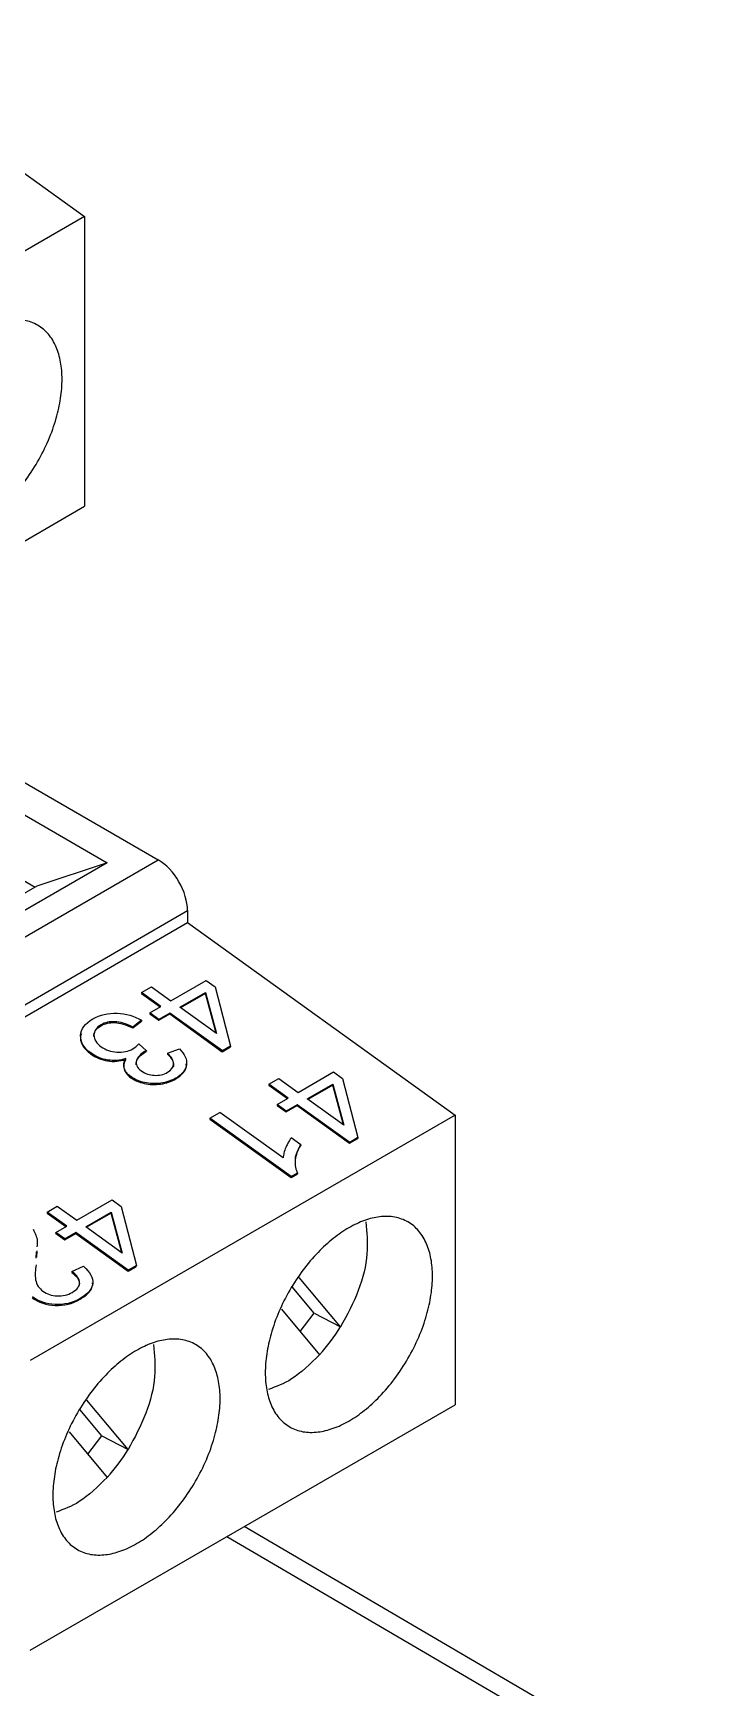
# Model space of a CAD drawing. Header units: millimetres. Extents: x 0 to 432, y 0 to 279.
# Drawn here: x 401.1 to 412.32, y 219.32 to 247.3 of the extents above; entities that cross this region are included whole.
import ezdxf

# ---------------------------------------------------------------- set-up
doc = ezdxf.new("R2010")
doc.units = ezdxf.units.MM

msp = doc.modelspace()

# ---------------------------------------------------------------- linework, layer by layer
for p, q in [((397.655, 247.301), (401.968, 244.2)), ((401.968, 244.2), (391.192, 237.979)), ((401.968, 244.2), (401.968, 239.301)), ((391.192, 233.08), (401.968, 239.301)), ((399.465, 235.487), (403.213, 233.323)), ((399.026, 235.193), (402.35, 233.274)), ((399.026, 234.077), (401.13, 232.863)), ((396.028, 229.176), (403.213, 233.323)), ((402.35, 233.274), (399.804, 231.805)), ((402.35, 233.274), (401.158, 232.88)), ((401.158, 232.88), (399.55, 231.951)), ((396.523, 228.318), (403.708, 232.466)), ((396.523, 228.114), (403.708, 232.262)), ((403.708, 232.466), (403.708, 232.262)), ((403.708, 232.262), (408.233, 229.007)), ((402.929, 231.079), (403.098, 231.176)), ((403.098, 231.176), (403.426, 230.941)), ((403.426, 230.941), (404.024, 231.286)), ((404.024, 231.286), (404.178, 231.175)), ((404.178, 231.175), (404.436, 230.175)), ((402.929, 231.079), (402.927, 231.063)), ((402.927, 231.063), (403.244, 230.836)), ((403.257, 230.843), (402.929, 231.079)), ((403.071, 230.736), (403.257, 230.843)), ((403.58, 230.83), (404.012, 231.079)), ((404.198, 230.386), (403.58, 230.83)), ((404.01, 231.064), (403.591, 230.822)), ((404.01, 231.064), (404.012, 231.079)), ((404.191, 230.391), (404.01, 231.064)), ((404.012, 231.079), (404.198, 230.386)), ((402.783, 230.481), (402.93, 230.594)), ((402.932, 230.61), (402.784, 230.496)), ((402.932, 230.61), (402.93, 230.594)), ((403.071, 230.736), (403.069, 230.721)), ((403.069, 230.721), (403.223, 230.61)), ((403.225, 230.625), (403.071, 230.736)), ((403.223, 230.61), (403.409, 230.717)), ((403.225, 230.625), (403.223, 230.61)), ((403.411, 230.732), (403.225, 230.625)), ((403.411, 230.732), (403.409, 230.717)), ((403.409, 230.717), (404.296, 230.079)), ((404.298, 230.095), (403.411, 230.732)), ((402.245, 230.534), (402.243, 230.518)), ((402.783, 230.481), (402.784, 230.496)), ((402.071, 230.058), (402.069, 230.043)), ((402.883, 230.211), (403.012, 230.095)), ((402.983, 230.081), (402.981, 230.066)), ((403.012, 230.095), (403.011, 230.08)), ((403.371, 230.052), (403.37, 230.037)), ((403.371, 230.052), (403.571, 230.128)), ((404.296, 230.079), (404.435, 230.159)), ((404.298, 230.095), (404.296, 230.079)), ((404.436, 230.175), (404.298, 230.095)), ((404.436, 230.175), (404.435, 230.159)), ((405.58, 229.392), (406.178, 229.737)), ((406.178, 229.737), (406.332, 229.626)), ((402.752, 229.655), (402.75, 229.64)), ((403.51, 229.633), (403.509, 229.618)), ((405.083, 229.53), (405.081, 229.515)), ((405.081, 229.515), (405.398, 229.287)), ((405.083, 229.53), (405.252, 229.628)), ((405.41, 229.294), (405.083, 229.53)), ((405.252, 229.628), (405.58, 229.392)), ((405.734, 229.281), (406.166, 229.53)), ((406.164, 229.515), (405.745, 229.273)), ((406.164, 229.515), (406.166, 229.53)), ((406.344, 228.842), (406.164, 229.515)), ((406.166, 229.53), (406.351, 228.837)), ((406.332, 229.626), (406.59, 228.626)), ((405.224, 229.187), (405.223, 229.172)), ((405.223, 229.172), (405.377, 229.061)), ((405.224, 229.187), (405.41, 229.294)), ((405.379, 229.076), (405.224, 229.187)), ((405.377, 229.061), (405.563, 229.168)), ((405.565, 229.183), (405.379, 229.076)), ((405.565, 229.183), (405.563, 229.168)), ((405.563, 229.168), (406.45, 228.531)), ((406.451, 228.546), (405.565, 229.183)), ((406.351, 228.837), (405.734, 229.281)), ((408.233, 229.007), (401.049, 224.86)), ((404.086, 228.955), (404.085, 228.94)), ((404.085, 228.94), (405.459, 227.952)), ((404.086, 228.955), (404.256, 229.052)), ((405.46, 227.967), (404.086, 228.955)), ((405.326, 228.283), (404.256, 229.052)), ((405.379, 229.076), (405.377, 229.061)), ((408.233, 229.007), (408.233, 224.108)), ((405.625, 228.507), (405.462, 228.624)), ((406.45, 228.531), (406.588, 228.611)), ((406.59, 228.626), (406.451, 228.546)), ((406.59, 228.626), (406.588, 228.611)), ((405.625, 228.507), (405.623, 228.492)), ((406.451, 228.546), (406.45, 228.531)), ((405.46, 227.967), (405.57, 228.03)), ((405.57, 228.03), (405.568, 228.015)), ((405.459, 227.952), (405.568, 228.015)), ((405.46, 227.967), (405.459, 227.952)), ((401.833, 227.229), (402.431, 227.574)), ((402.431, 227.574), (402.585, 227.463)), ((401.336, 227.367), (401.334, 227.352)), ((401.334, 227.352), (401.651, 227.124)), ((401.336, 227.367), (401.505, 227.465)), ((401.664, 227.132), (401.336, 227.367)), ((401.505, 227.465), (401.833, 227.229)), ((401.987, 227.118), (402.419, 227.368)), ((402.417, 227.352), (401.998, 227.11)), ((402.417, 227.352), (402.419, 227.368)), ((402.598, 226.679), (402.417, 227.352)), ((402.419, 227.368), (402.605, 226.674)), ((402.585, 227.463), (402.843, 226.463)), ((401.478, 227.024), (401.476, 227.009)), ((401.476, 227.009), (401.63, 226.898)), ((401.478, 227.024), (401.664, 227.132)), ((401.632, 226.913), (401.478, 227.024)), ((401.63, 226.898), (401.816, 227.005)), ((401.632, 226.913), (401.63, 226.898)), ((401.818, 227.021), (401.632, 226.913)), ((401.818, 227.021), (401.816, 227.005)), ((401.816, 227.005), (402.703, 226.368)), ((402.705, 226.383), (401.818, 227.021)), ((402.605, 226.674), (401.987, 227.118)), ((401.15, 226.589), (401.156, 226.697)), ((401.157, 226.712), (401.152, 226.605)), ((401.753, 226.363), (401.752, 226.347)), ((401.753, 226.363), (401.946, 226.451)), ((402.703, 226.368), (402.842, 226.448)), ((402.705, 226.383), (402.703, 226.368)), ((402.843, 226.463), (402.705, 226.383)), ((402.843, 226.463), (402.842, 226.448)), ((405.848, 225.661), (405.479, 226.103)), ((406.296, 225.426), (405.598, 226.264)), ((401.893, 225.908), (401.892, 225.893)), ((405.298, 225.725), (405.94, 224.954)), ((405.612, 225.348), (405.848, 225.661)), ((405.848, 225.661), (406.296, 225.426)), ((401.049, 219.961), (408.233, 224.108)), ((402.704, 223.352), (402.006, 224.19)), ((402.256, 223.587), (401.887, 224.029)), ((401.706, 223.652), (402.348, 222.88)), ((402.02, 223.274), (402.256, 223.587)), ((402.256, 223.587), (402.704, 223.352)), ((411.82, 217.521), (404.371, 221.879)), ((412.325, 217.568), (404.665, 222.049))]:
    msp.add_line(p, q)
for centre in [(403.56, 227.118), (399.968, 225.044)]:
    msp.add_arc(centre, 3.217, 317.7293, 328.274)
for points, knots in [([(400.172, 242.264), (400.261, 242.315), (400.439, 242.399), (400.703, 242.462), (400.954, 242.457), (401.179, 242.375), (401.363, 242.222), (401.492, 242.006), (401.57, 241.746), (401.594, 241.452), (401.57, 241.13), (401.492, 240.78), (401.363, 240.415), (401.179, 240.05), (400.954, 239.707), (400.703, 239.413), (400.439, 239.171), (400.172, 238.988), (399.905, 238.863), (399.641, 238.8), (399.39, 238.804), (399.165, 238.887), (398.981, 239.04), (398.852, 239.256), (398.774, 239.516), (398.75, 239.81), (398.774, 240.132), (398.852, 240.481), (398.981, 240.847), (399.165, 241.212), (399.39, 241.554), (399.641, 241.849), (399.905, 242.091), (400.083, 242.213), (400.172, 242.264)], [0, 0, 0, 0, 0.0299904, 0.0600016, 0.0924793, 0.1249996, 0.1574773, 0.1899976, 0.2199775, 0.2499996, 0.2799795, 0.3100016, 0.3424793, 0.3749996, 0.4074773, 0.4399976, 0.4699775, 0.4999996, 0.5299795, 0.5600016, 0.5924793, 0.6249996, 0.6574773, 0.6899976, 0.7199775, 0.7499996, 0.7799795, 0.8100016, 0.8424793, 0.8749996, 0.9074773, 0.9399976, 0.9699884, 1, 1, 1, 1]), ([(403.708, 232.466), (403.708, 232.615), (403.654, 232.795), (403.471, 233.112), (403.342, 233.248), (403.213, 233.323)], [0, 0, 0, 0, 0.5, 0.5, 1, 1, 1, 1]), ([(402.071, 230.058), (401.952, 230.144), (401.895, 230.242), (401.904, 230.463), (401.974, 230.557), (402.107, 230.634)], [-2, -2, -2, -2, -1, -1, 0, 0, 0, 0]), ([(402.107, 230.634), (402.229, 230.704), (402.365, 230.736), (402.668, 230.726), (402.806, 230.685), (402.932, 230.61)], [-2, -2, -2, -2, -1, -1, 0, 0, 0, 0]), ([(402.243, 230.518), (402.311, 230.557), (402.389, 230.575), (402.566, 230.568), (402.668, 230.538), (402.783, 230.481)], [-2, -2, -2, -2, -1, -1, 0, 0, 0, 0]), ([(402.784, 230.496), (402.669, 230.553), (402.568, 230.584), (402.39, 230.59), (402.312, 230.573), (402.245, 230.534)], [-2, -2, -2, -2, -1, -1, 0, 0, 0, 0]), ([(401.914, 230.381), (401.907, 230.367), (401.889, 230.327), (401.903, 230.257), (401.932, 230.18), (401.988, 230.107), (402.041, 230.065), (402.069, 230.043)], [0, 0, 0, 0, 0.129331, 0.352761, 0.566044, 0.778617, 1, 1, 1, 1]), ([(402.126, 230.335), (402.125, 230.337), (402.119, 230.357), (402.13, 230.393), (402.157, 230.458), (402.208, 230.494), (402.243, 230.518)], [0, 0, 0, 0, 0.037449, 0.280134, 0.515063, 1, 1, 1, 1]), ([(402.245, 230.534), (402.165, 230.488), (402.125, 230.429), (402.126, 230.287), (402.166, 230.222), (402.247, 230.164)], [-2, -2, -2, -2, -1, -1, 0, 0, 0, 0]), ([(402.069, 230.043), (402.157, 229.98), (402.253, 229.94), (402.46, 229.907), (402.562, 229.916), (402.663, 229.95)], [-2, -2, -2, -2, -1, -1, 0, 0, 0, 0]), ([(402.665, 229.965), (402.564, 229.931), (402.462, 229.922), (402.255, 229.955), (402.159, 229.995), (402.071, 230.058)], [-2, -2, -2, -2, -1, -1, 0, 0, 0, 0]), ([(402.247, 230.164), (402.324, 230.109), (402.413, 230.078), (402.615, 230.064), (402.705, 230.084), (402.783, 230.129)], [-2, -2, -2, -2, -1, -1, 0, 0, 0, 0]), ([(402.983, 230.081), (402.911, 230.039), (402.865, 229.988), (402.824, 229.867), (402.853, 229.809), (402.93, 229.754)], [-2, -2, -2, -2, -1, -1, 0, 0, 0, 0]), ([(402.839, 229.86), (402.838, 229.862), (402.833, 229.88), (402.846, 229.928), (402.885, 230), (402.949, 230.043), (402.981, 230.066)], [0, 0, 0, 0, 0.030962, 0.220323, 0.603812, 1, 1, 1, 1]), ([(403.37, 229.731), (403.435, 229.769), (403.47, 229.815), (403.475, 229.925), (403.442, 229.985), (403.371, 230.052)], [-2, -2, -2, -2, -1, -1, 0, 0, 0, 0]), ([(403.37, 230.037), (403.399, 230.006), (403.452, 229.949), (403.477, 229.871), (403.467, 229.831), (403.464, 229.819)], [0, 0, 0, 0, 0.456474, 0.839744, 1, 1, 1, 1]), ([(403.571, 230.128), (403.662, 230.035), (403.703, 229.945), (403.68, 229.771), (403.62, 229.696), (403.51, 229.633)], [-2, -2, -2, -2, -1, -1, 0, 0, 0, 0]), ([(402.663, 229.95), (402.629, 229.893), (402.62, 229.837), (402.653, 229.731), (402.691, 229.683), (402.75, 229.64)], [-2, -2, -2, -2, -1, -1, 0, 0, 0, 0]), ([(402.752, 229.655), (402.693, 229.698), (402.655, 229.746), (402.621, 229.853), (402.63, 229.908), (402.665, 229.965)], [-2, -2, -2, -2, -1, -1, 0, 0, 0, 0]), ([(402.93, 229.754), (402.992, 229.709), (403.064, 229.685), (403.229, 229.675), (403.303, 229.692), (403.37, 229.731)], [-2, -2, -2, -2, -1, -1, 0, 0, 0, 0]), ([(403.509, 229.618), (403.554, 229.65), (403.643, 229.713), (403.698, 229.81), (403.687, 229.864), (403.685, 229.875)], [0, 0, 0, 0, 0.4617301, 0.8947269, 1, 1, 1, 1]), ([(402.75, 229.64), (402.812, 229.596), (402.888, 229.563), (403.066, 229.523), (403.158, 229.519), (403.349, 229.546), (403.434, 229.575), (403.509, 229.618)], [-3, -3, -3, -3, -2, -2, -1, -1, 0, 0, 0, 0]), ([(403.51, 229.633), (403.435, 229.59), (403.35, 229.562), (403.159, 229.534), (403.067, 229.538), (402.889, 229.578), (402.814, 229.611), (402.752, 229.655)], [-3, -3, -3, -3, -2, -2, -1, -1, 0, 0, 0, 0]), ([(405.462, 228.624), (405.451, 228.608), (405.428, 228.574), (405.398, 228.519), (405.366, 228.449), (405.336, 228.37), (405.329, 228.31), (405.326, 228.283)], [0, 0, 0, 0, 0.149043, 0.315765, 0.500702, 0.769617, 1, 1, 1, 1]), ([(405.537, 228.217), (405.537, 228.223), (405.521, 228.319), (405.573, 228.408), (405.623, 228.492)], [0, 0, 0, 0, 0.05537, 1, 1, 1, 1]), ([(405.57, 228.03), (405.563, 228.046), (405.549, 228.078), (405.538, 228.131), (405.533, 228.188), (405.537, 228.272), (405.559, 228.381), (405.602, 228.464), (405.625, 228.507)], [0, 0, 0, 0, 0.096572, 0.202466, 0.31879, 0.446379, 0.715916, 1, 1, 1, 1]), ([(406.437, 227.102), (406.526, 227.153), (406.704, 227.237), (406.968, 227.3), (407.219, 227.295), (407.444, 227.212), (407.628, 227.059), (407.757, 226.844), (407.835, 226.584), (407.859, 226.29), (407.835, 225.968), (407.757, 225.618), (407.628, 225.253), (407.444, 224.887), (407.219, 224.545), (406.968, 224.25), (406.704, 224.008), (406.437, 223.826), (406.17, 223.701), (405.906, 223.638), (405.655, 223.642), (405.43, 223.725), (405.246, 223.878), (405.117, 224.093), (405.039, 224.354), (405.015, 224.647), (405.039, 224.969), (405.116, 225.319), (405.246, 225.684), (405.43, 226.05), (405.655, 226.392), (405.906, 226.687), (406.17, 226.929), (406.348, 227.05), (406.437, 227.102)], [0, 0, 0, 0, 0.02999, 0.060002, 0.092479, 0.125, 0.157477, 0.189998, 0.219977, 0.25, 0.279979, 0.310002, 0.342479, 0.375, 0.407477, 0.439998, 0.469977, 0.5, 0.529979, 0.560002, 0.592479, 0.625, 0.657477, 0.689998, 0.719977, 0.75, 0.779979, 0.810002, 0.842479, 0.875, 0.907477, 0.939998, 0.969988, 1, 1, 1, 1]), ([(406.722, 227.201), (406.74, 227.027), (406.778, 226.677), (406.624, 226.034), (406.406, 225.629), (406.296, 225.426)], [0, 0, 0, 0, 0.330447, 0.665225, 1, 1, 1, 1]), ([(401.096, 227.077), (401.128, 227.012), (401.177, 226.914), (401.165, 226.816), (401.161, 226.783)], [0, 0, 0, 0, 0.6646528, 1, 1, 1, 1]), ([(401.147, 226.475), (401.135, 226.391), (401.116, 226.271), (401.17, 226.115), (401.233, 226.057), (401.262, 226.03)], [0, 0, 0, 0, 0.556851, 0.797434, 1, 1, 1, 1]), ([(401.752, 226.347), (401.788, 226.318), (401.84, 226.274), (401.873, 226.208), (401.882, 226.161), (401.875, 226.131), (401.872, 226.117)], [0, 0, 0, 0, 0.433786, 0.629664, 0.821969, 1, 1, 1, 1]), ([(401.759, 226.01), (401.84, 226.057), (401.881, 226.112), (401.881, 226.238), (401.838, 226.301), (401.753, 226.363)], [-2, -2, -2, -2, -1, -1, 0, 0, 0, 0]), ([(401.946, 226.451), (402.062, 226.351), (402.116, 226.255), (402.095, 226.068), (402.024, 225.983), (401.893, 225.908)], [-2, -2, -2, -2, -1, -1, 0, 0, 0, 0]), ([(401.892, 225.893), (401.948, 225.93), (402.03, 225.984), (402.087, 226.076), (402.106, 226.131), (402.103, 226.164), (402.102, 226.173)], [0, 0, 0, 0, 0.487622, 0.706311, 0.918345, 1, 1, 1, 1]), ([(401.082, 225.917), (401.19, 225.84), (401.319, 225.797), (401.618, 225.782), (401.759, 225.816), (401.892, 225.893)], [-2, -2, -2, -2, -1, -1, 0, 0, 0, 0]), ([(401.893, 225.908), (401.761, 225.831), (401.62, 225.797), (401.32, 225.813), (401.192, 225.855), (401.084, 225.933)], [-2, -2, -2, -2, -1, -1, 0, 0, 0, 0]), ([(401.262, 226.03), (401.329, 225.982), (401.409, 225.956), (401.596, 225.946), (401.682, 225.965), (401.759, 226.01)], [-2, -2, -2, -2, -1, -1, 0, 0, 0, 0]), ([(402.845, 225.028), (402.934, 225.079), (403.111, 225.163), (403.375, 225.226), (403.627, 225.222), (403.852, 225.139), (404.036, 224.986), (404.165, 224.77), (404.243, 224.51), (404.267, 224.216), (404.243, 223.894), (404.165, 223.545), (404.036, 223.179), (403.852, 222.814), (403.627, 222.471), (403.376, 222.177), (403.112, 221.935), (402.845, 221.752), (402.578, 221.627), (402.314, 221.564), (402.063, 221.568), (401.838, 221.651), (401.654, 221.804), (401.524, 222.02), (401.447, 222.28), (401.422, 222.574), (401.447, 222.896), (401.524, 223.245), (401.654, 223.611), (401.838, 223.976), (402.063, 224.318), (402.314, 224.613), (402.578, 224.855), (402.756, 224.977), (402.845, 225.028)], [0, 0, 0, 0, 0.02999, 0.060002, 0.092479, 0.125, 0.157477, 0.189998, 0.219977, 0.25, 0.279979, 0.310002, 0.342479, 0.375, 0.407477, 0.439998, 0.469977, 0.5, 0.529979, 0.560002, 0.592479, 0.625, 0.657477, 0.689998, 0.719977, 0.75, 0.779979, 0.810002, 0.842479, 0.875, 0.907477, 0.939998, 0.969988, 1, 1, 1, 1]), ([(403.13, 225.127), (403.148, 224.953), (403.186, 224.603), (403.032, 223.961), (402.813, 223.555), (402.704, 223.352)], [0, 0, 0, 0, 0.330448, 0.665225, 1, 1, 1, 1]), ([(405.94, 224.954), (405.784, 224.8), (405.502, 224.522), (405.208, 224.417), (405.077, 224.369)], [0, 0, 0, 0, 0.551715, 1, 1, 1, 1]), ([(402.348, 222.88), (402.192, 222.727), (401.909, 222.448), (401.616, 222.343), (401.485, 222.296)], [0, 0, 0, 0, 0.551715, 1, 1, 1, 1])]:
    msp.add_open_spline(points, degree=3, knots=knots)
for points in [[(402.783, 230.129), (402.815, 230.147), (402.848, 230.175), (402.883, 230.211)], [(402.981, 230.066), (402.988, 230.069), (402.997, 230.074), (403.011, 230.08)], [(403.012, 230.095), (402.999, 230.089), (402.989, 230.084), (402.983, 230.081)]]:
    msp.add_open_spline(points, degree=3)

doc.saveas('drawing.dxf')
